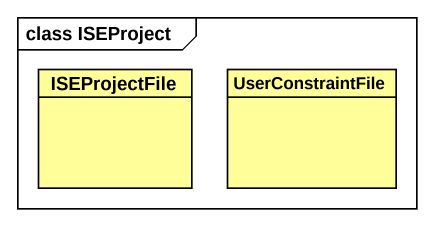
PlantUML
@startuml
mainframe class ISEProject
hide circle
hide empty members
class ISEProjectFile #FFFE99
class UserConstraintFile #FFFE99
@enduml
